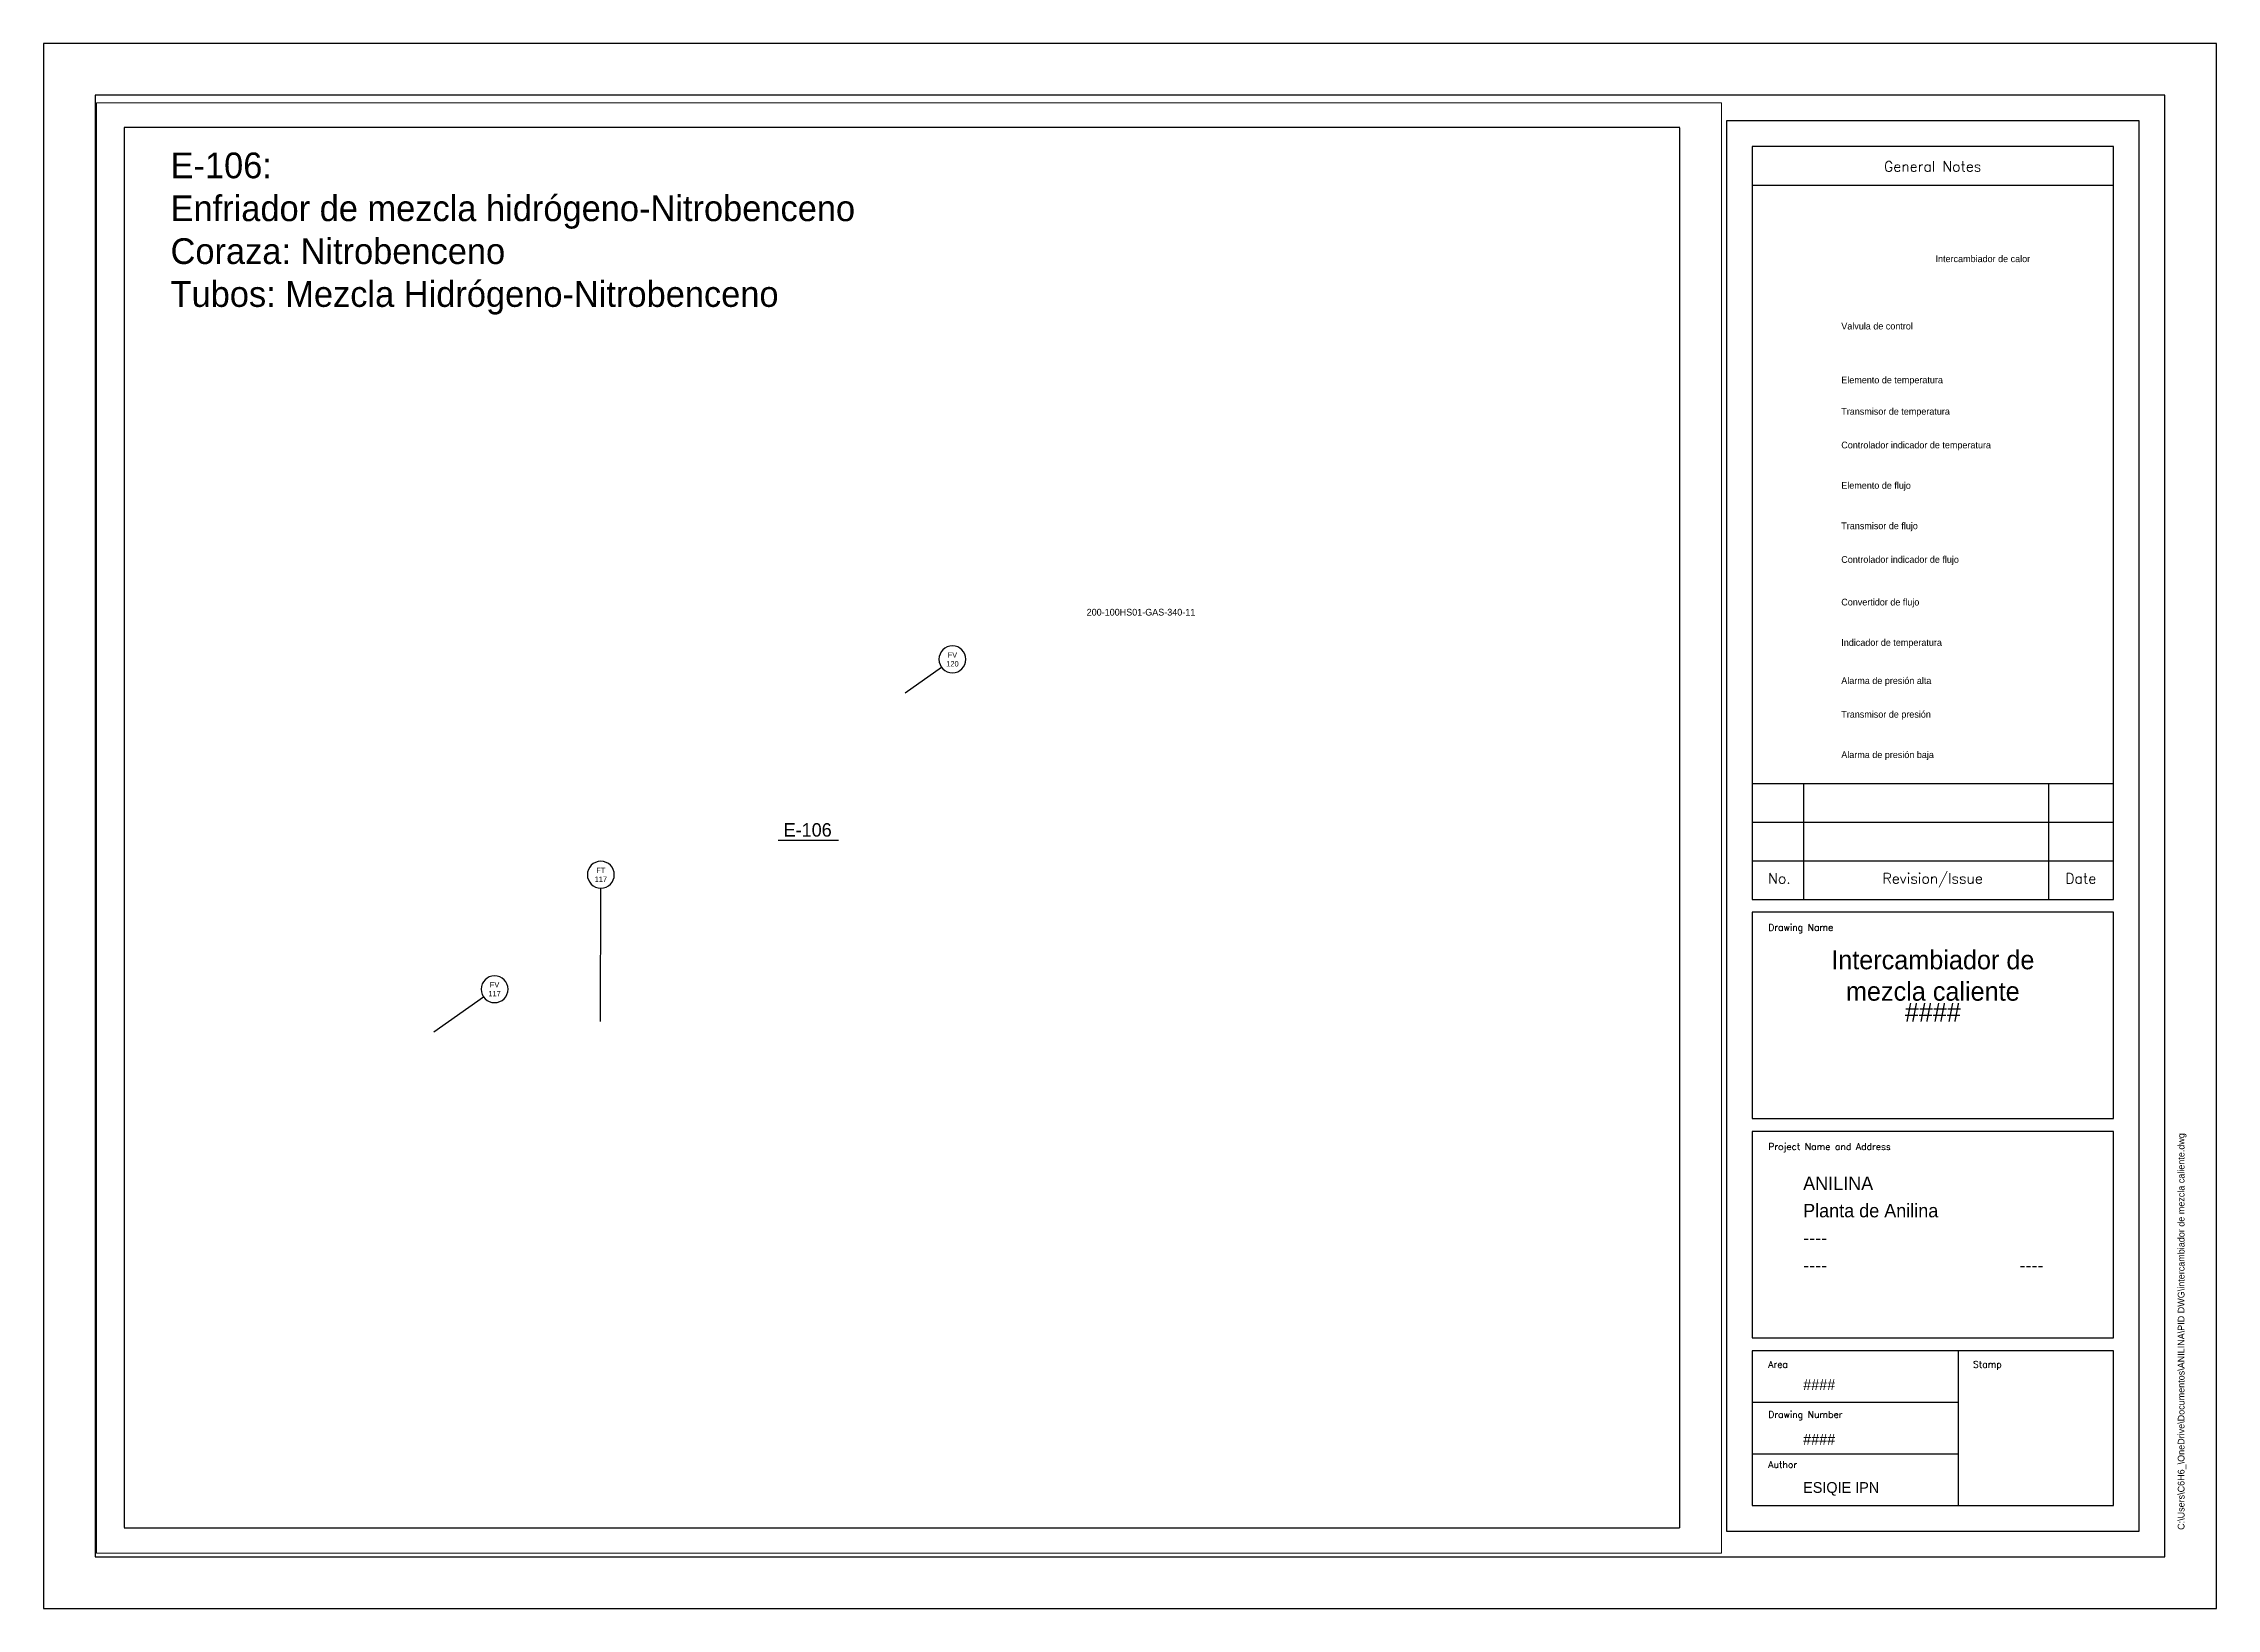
# Paper-space layout 'PID ISO A1 Title Block' of a CAD drawing. Header units: millimetres. Extents: x 0 to 807, y 0 to 581.
# The model-space entities are those that its viewports show. They can reach past a viewport. Long polylines and large blocks are cut down to what shows.
import ezdxf
from ezdxf.enums import TextEntityAlignment as Align

# ---------------------------------------------------------------- set-up
doc = ezdxf.new("R2010")
doc.units = ezdxf.units.MM
doc.linetypes.add('HIDDEN2', pattern=[0.1875, 0.125, -0.0625])
for name, color, linetype in [('Instrument', 250, 'Continuous'), ('Text', 7, 'Continuous'), ('Title Block', 7, 'Continuous')]:
    doc.layers.add(name, color=color, linetype=linetype)
doc.layers.add('no plot', color=41, linetype='HIDDEN2', plot=False)
doc.styles.add('Roman', font='romans')
doc.dimstyles.new('ISO-25', dxfattribs={"dimtxt": 2.5, "dimasz": 2.5, "dimexe": 1.25, "dimexo": 0.625, "dimtad": 1, "dimtxsty": 'Standard', "dimcen": 2.5, "dimadec": 0, "dimazin": 0, "dimtfac": 1, "dimtmove": 0, "dimatfit": 3, "dimfxl": 1, "dimarcsym": 0})

# ---------------------------------------------------------------- blocks, each defined once
blk = doc.blocks.new('PID ISO A1 titleblock')
for p, q in [((806.83, 581.21), (0, 581.21)), ((0, 581.21), (0, 0)), ((806.83, 0), (806.83, 581.21)), ((787.68, 562.06), (19.15, 562.06)), ((19.15, 562.06), (19.15, 19.15)), ((787.68, 19.15), (787.68, 562.06)), ((778.1, 552.48), (624.89, 552.48)), ((624.89, 552.48), (624.89, 28.73)), ((778.1, 28.73), (778.1, 552.48)), ((768.52, 542.91), (634.46, 542.91)), ((634.46, 542.91), (634.46, 263.33)), ((768.52, 263.33), (768.52, 542.91)), ((634.46, 528.54), (768.52, 528.54)), ((634.46, 306.43), (768.52, 306.43)), ((653.61, 263.33), (653.61, 306.43)), ((744.58, 263.33), (744.58, 306.43)), ((634.46, 292.06), (768.52, 292.06)), ((634.46, 277.7), (768.52, 277.7)), ((634.46, 263.33), (768.52, 263.33)), ((768.52, 258.55), (634.46, 258.55)), ((634.46, 258.55), (634.46, 181.94)), ((768.52, 181.94), (768.52, 258.55)), ((634.46, 181.94), (768.52, 181.94)), ((768.52, 177.15), (634.46, 177.15)), ((634.46, 177.15), (634.46, 100.55)), ((768.52, 100.55), (768.52, 177.15)), ((634.46, 100.55), (768.52, 100.55)), ((768.52, 95.76), (634.46, 95.76)), ((634.46, 95.76), (634.46, 38.3)), ((711.07, 38.3), (711.07, 95.76)), ((768.52, 38.3), (768.52, 95.76)), ((634.46, 76.61), (711.07, 76.61)), ((634.46, 57.45), (711.07, 57.45)), ((634.46, 38.3), (768.52, 38.3)), ((624.89, 28.73), (778.1, 28.73)), ((19.15, 19.15), (787.68, 19.15)), ((0, 0), (806.83, 0))]:
    blk.add_line(p, q)
at = {"style": 'Roman'}
for s, height, p in [('General Notes', 3.8303, (701.43, 535.55)), ('No.', 3.83, (644.56, 271.13)), ('Revision/Issue', 3.8303, (701.43, 271.13)), ('Date', 3.83, (756.41, 271.13))]:
    blk.add_text(s, height=height, dxfattribs=at).set_placement(p, align=Align.MIDDLE_CENTER)
for s, height, p in [('Drawing Name', 2.4897, (640.42, 251.69)), ('Project Name and Address', 2.4897, (640.42, 170.3)), ('Area', 2.49, (640.42, 89.42)), ('Stamp', 2.49, (716.43, 89.42)), ('Drawing Number', 2.4897, (640.42, 70.82)), ('Author', 2.49, (640.42, 52.21))]:
    blk.add_text(s, height=height, dxfattribs=at).set_placement(p)
blk = doc.blocks.new('*U3')
at = {"color": 0, "linetype": 'ByBlock', "lineweight": -3}
blk.add_line((-0.44, -0.152), (0.456, -0.152), dxfattribs=at)
at = {"color": 0, "linetype": 'ByBlock', "lineweight": -2}
blk.add_attdef('#(Equipment.Tag)', text='', height=0.2, dxfattribs=at).set_placement((0, 0), align=Align.MIDDLE)
blk = doc.blocks.new('*U15')
at = {"color": 0, "linetype": 'ByBlock', "lineweight": -2}
for start, end in [(0, 180), (180, 0)]:
    blk.add_arc((0, 0), 0.25, start, end, dxfattribs=at)
blk.add_wipeout([(-0.12, 0.149), (0.125, 0.151), (0.125, 0.024), (-0.12, 0.024)], dxfattribs=at)
blk.add_wipeout([(-0.127, -0.024), (0.131, -0.024), (0.131, -0.155), (-0.127, -0.155)], dxfattribs=at)
for tag, p in [('#(TargetObject.Type)', (0, 0.083)), ('#(TargetObject.LoopNumber)', (0, -0.083))]:
    blk.add_attdef(tag, text='', height=0.1, dxfattribs=at).set_placement(p, align=Align.MIDDLE_CENTER)
blk = doc.blocks.new('*U14')
at = {"color": 0, "linetype": 'ByBlock', "lineweight": -2}
for start, end in [(0, 180), (180, 0)]:
    blk.add_arc((0, 0), 0.25, start, end, dxfattribs=at)
blk.add_wipeout([(-0.102, 0.149), (0.107, 0.151), (0.107, 0.024), (-0.102, 0.024)], dxfattribs=at)
blk.add_wipeout([(-0.127, -0.024), (0.131, -0.024), (0.131, -0.155), (-0.127, -0.155)], dxfattribs=at)
for tag, p in [('#(TargetObject.Type)', (0, 0.083)), ('#(TargetObject.LoopNumber)', (0, -0.083))]:
    blk.add_attdef(tag, text='', height=0.1, dxfattribs=at).set_placement(p, align=Align.MIDDLE_CENTER)
blk = doc.blocks.new('Pipeline Tag_block')
at = {"color": 0, "linetype": 'ByBlock', "lineweight": -2}
blk.add_attdef('#(TargetObject.Tag)', text='', height=0.1, dxfattribs=at).set_placement((0, 0), align=Align.MIDDLE_CENTER)
blk = doc.blocks.new('*U12')
at = {"color": 0, "linetype": 'ByBlock', "lineweight": -2}
for start, end in [(0, 180), (180, 0)]:
    blk.add_arc((0, 0), 0.25, start, end, dxfattribs=at)
blk.add_wipeout([(-0.12, 0.149), (0.125, 0.151), (0.125, 0.024), (-0.12, 0.024)], dxfattribs=at)
blk.add_wipeout([(-0.136, -0.024), (0.14, -0.024), (0.14, -0.155), (-0.136, -0.155)], dxfattribs=at)
for tag, p in [('#(TargetObject.Type)', (0, 0.083)), ('#(TargetObject.LoopNumber)', (0, -0.083))]:
    blk.add_attdef(tag, text='', height=0.1, dxfattribs=at).set_placement(p, align=Align.MIDDLE_CENTER)

msp = doc.modelspace()

# ---------------------------------------------------------------- linework, layer by layer
at = {"layer": 'no plot'}
msp.add_lwpolyline([(0, 0), (577.5, 0), (577.5, 520), (0, 520)], close=True, dxfattribs=at)

# ---------------------------------------------------------------- block references
at = {"layer": 'Text', "xscale": 25, "yscale": 25, "zscale": 25}
for name, p, values in [('Pipeline Tag_block', (377.49, 340), {'#(TargetObject.Tag)': '200-100HS01-GAS-340-11'}), ('*U3', (253.74, 259.16), {'#(Equipment.Tag)': 'E-106'})]:
    msp.add_blockref(name, p, dxfattribs=at).add_auto_attribs(values)

# ---------------------------------------------------------------- next in the draw order: block references
at = {"layer": 'Instrument', "linetype": 'ByBlock', "xscale": 20, "yscale": 20, "zscale": 20}
for name, p, values in [('*U12', (307.49, 322.5), {'#(TargetObject.Type)': 'FV', '#(TargetObject.LoopNumber)': '120'}), ('*U14', (176.95, 242.5), {'#(TargetObject.Type)': 'FT', '#(TargetObject.LoopNumber)': '117'}), ('*U15', (137.49, 200), {'#(TargetObject.Type)': 'FV', '#(TargetObject.LoopNumber)': '117'})]:
    msp.add_blockref(name, p, dxfattribs=at).add_auto_attribs(values)

# ---------------------------------------------------------------- next in the draw order: leaders
at = {"layer": 'Instrument', "linetype": 'ByBlock', "has_arrowhead": 0}
for points in [[(289.99, 310), (303.42, 319.59)], [(114.99, 184.22), (133.4, 197.13)]]:
    msp.add_leader(points, dimstyle='ISO-25', dxfattribs=at)
at = {"layer": 'Instrument', "color": 6, "linetype": 'ByBlock', "has_arrowhead": 0}
msp.add_leader([(176.87, 187.97), (176.94, 237.5)], dimstyle='ISO-25', dxfattribs=at)

psp = doc.layouts.new('PID ISO A1 Title Block')

# ---------------------------------------------------------------- block references
psp.add_blockref('PID ISO A1 titleblock', (0, 0))

# ---------------------------------------------------------------- texts
at = {"insert": (792.43, 29.21), "char_height": 2.5, "attachment_point": 1, "rotation": 90}
psp.add_mtext('C:\\\\Users\\\\C6H6_\\\\OneDrive\\\\Documentos\\\\ANILINA\\\\PID DWG\\\\intercambiador de mezcla caliente.dwg', dxfattribs=at)
at = {"layer": 'Instrument', "insert": (47.19, 540.7), "char_height": 9.5505, "attachment_point": 1}
psp.add_mtext_dynamic_manual_height_columns('E-106:\\PEnfriador de mezcla hidrógeno-Nitrobenceno\\PCoraza: Nitrobenceno^JTubos: Mezcla Hidrógeno-Nitrobenceno', width=438.3207, gutter_width=47.75, heights=[0], dxfattribs=at)
at = {"layer": 'Instrument', "char_height": 2.5, "attachment_point": 1}
for s, insert in [('Intercambiador de calor', (702.5, 502.5)), ('Valvula de control', (667.5, 477.5)), ('Elemento de temperatura', (667.5, 457.5)), ('Transmisor de temperatura', (667.5, 445.83)), ('Controlador indicador de temperatura', (667.5, 433.33))]:
    psp.add_mtext(s, dxfattribs=dict(at, insert=insert))
for s, insert, width in [('Elemento de flujo', (667.5, 418.33), 55.4167), ('Transmisor de flujo', (667.5, 403.33), 55.4167), ('Controlador indicador de flujo', (667.5, 390.83), 55.4167), ('Convertidor de flujo', (667.5, 375), 55.4167), ('Indicador de temperatura', (667.5, 360), 80), ('Alarma de presión alta', (667.5, 345.83), 80), ('Transmisor de presión', (667.5, 333.33), 80), ('Alarma de presión baja', (667.5, 318.33), 80)]:
    psp.add_mtext(s, dxfattribs=dict(at, insert=insert, width=width))
at = {"layer": 'Title Block'}
for s, insert, char_height, attachment_point in [('Intercambiador de \\Pmezcla caliente', (701.49, 244.39), 7, 2), ('ANILINA', (653.34, 160.41), 5, 1), ('Planta de Anilina', (653.34, 150.28), 5, 1), ('----', (653.34, 140.16), 5, 1), ('----', (653.34, 130.03), 5, 1), ('----', (733.69, 130.03), 5, 1), ('####', (653.34, 85.11), 4, 1), ('####', (653.34, 64.85), 4, 1), ('ESIQIE IPN', (653.34, 46.96), 4, 1)]:
    psp.add_mtext(s, dxfattribs=dict(at, insert=insert, char_height=char_height, attachment_point=attachment_point))
at = {"layer": 'Title Block', "insert": (701.49, 224.96), "char_height": 7, "width": 88.204, "attachment_point": 2}
psp.add_mtext('####', dxfattribs=at)

# ---------------------------------------------------------------- viewports
at = {"layer": '0', "color": 5}
psp.add_viewport(center=(321.37, 289.84), size=(603.25, 538.6526), view_center_point=(291.37, 259.84), view_height=538.6526, dxfattribs=at)

doc.saveas('drawing.dxf')
